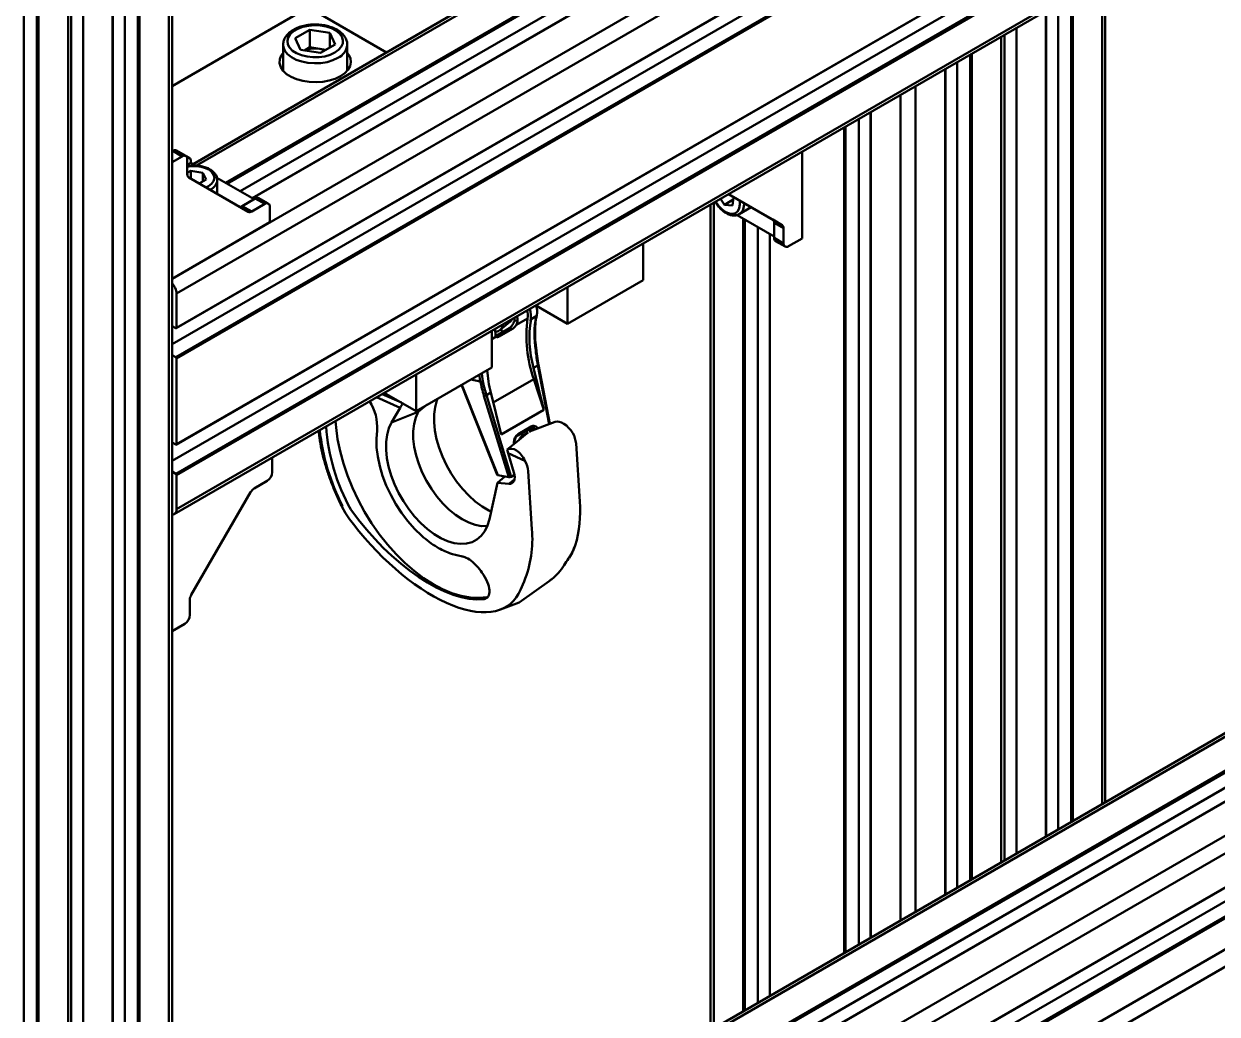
# Model space of a CAD drawing. Header units: millimetres. Extents: x 32504 to 36677, y 41990 to 42879.
# Drawn here: x 33491 to 33557.9, y 42589 to 42644.5 of the extents above; entities that cross this region are included whole.
import ezdxf

# ---------------------------------------------------------------- set-up
doc = ezdxf.new("R2010")
doc.units = ezdxf.units.MM
doc.layers.add('Net_dam', color=7, linetype='Continuous', lineweight=50)

msp = doc.modelspace()

# ---------------------------------------------------------------- linework, layer by layer
at = {"layer": 'Net_dam'}
for p, q in [((33592.4554, 42683.9867), (33499.293, 42630.2052)), ((33581.8488, 42683.6181), (33500.469, 42636.6386)), ((33581.9902, 42683.4968), (33500.6669, 42636.5499)), ((33499.1173, 42357.7724), (33499.1173, 42682.7557)), ((33499.293, 42358.0174), (33499.293, 42682.8571)), ((33592.8796, 42683.2518), (33499.5415, 42629.3689)), ((33583.6448, 42682.5416), (33502.2994, 42635.5819)), ((33583.7297, 42682.4927), (33502.3842, 42635.5329)), ((33584.4652, 42682.0681), (33503.1197, 42635.1083)), ((33496.6424, 42357.2418), (33496.6424, 42681.327)), ((33497.3778, 42356.8172), (33497.3778, 42681.7515)), ((33497.4626, 42356.8172), (33497.4626, 42681.8005)), ((33499.5291, 42627.4307), (33592.8672, 42681.3137)), ((33592.8796, 42681.3411), (33499.5415, 42627.4582)), ((33585.1263, 42681.6864), (33503.7809, 42634.7267)), ((33585.1439, 42681.6763), (33503.7984, 42634.7165)), ((33495.9636, 42355.9518), (33495.9636, 42680.9351)), ((33495.9812, 42355.9763), (33495.9812, 42680.9452)), ((33494.3089, 42354.9966), (33494.3089, 42679.9799)), ((33592.1018, 42680.1081), (33499.293, 42626.5307)), ((33493.4604, 42354.5068), (33493.4604, 42679.49)), ((33493.6362, 42354.7517), (33493.6362, 42679.5915)), ((33592.8372, 42679.6836), (33499.4991, 42625.8006)), ((33592.8796, 42679.6101), (33499.5415, 42625.7271)), ((33490.9855, 42353.9761), (33490.9855, 42678.0613)), ((33491.7209, 42353.5516), (33491.7209, 42678.4859)), ((33491.8058, 42353.5516), (33491.8058, 42678.5348)), ((33499.5291, 42620.8984), (33592.8672, 42674.7813)), ((33592.8796, 42674.8088), (33499.5415, 42620.9259)), ((33592.1018, 42673.5758), (33499.293, 42619.9984)), ((33592.8372, 42673.1512), (33499.4991, 42619.2683)), ((33592.8796, 42673.0777), (33499.5415, 42619.1948)), ((33499.4172, 42617.0094), (33592.7553, 42670.8923)), ((33592.8796, 42671.167), (33499.5415, 42617.2841)), ((33551.6189, 42600.8435), (33551.6189, 42647.1448)), ((33551.4432, 42600.742), (33551.4432, 42647.0433)), ((33549.7037, 42599.7379), (33549.7037, 42646.0391)), ((33549.7885, 42599.7868), (33549.7885, 42646.0881)), ((33507.15, 42645.5443), (33499.293, 42641.0086)), ((33507.15, 42645.2994), (33511.3109, 42642.8974)), ((33548.2895, 42598.9215), (33548.2895, 42645.2227)), ((33548.3071, 42598.9316), (33548.3071, 42645.2329)), ((33548.9683, 42599.3133), (33548.9683, 42645.6146)), ((33507.0201, 42644.1653), (33506.2016, 42643.6928)), ((33508.1383, 42643.9924), (33507.0201, 42644.1653)), ((33507.0201, 42643.1855), (33507.0201, 42644.1653)), ((33508.1383, 42643.9924), (33508.4379, 42643.3469)), ((33508.1383, 42643.1739), (33508.1383, 42643.9924)), ((33545.9621, 42597.5779), (33545.9621, 42643.8791)), ((33546.6348, 42597.9663), (33546.6348, 42644.2675)), ((33505.5197, 42643.3239), (33505.5197, 42641.8734)), ((33506.5012, 42643.0473), (33506.2016, 42643.6928)), ((33507.0201, 42643.1855), (33506.7217, 42643.0132)), ((33507.5792, 42643.099), (33507.0201, 42643.1855)), ((33507.6193, 42642.8743), (33508.4379, 42643.3469)), ((33509.1197, 42641.8734), (33509.1197, 42643.3239)), ((33545.7863, 42597.4764), (33545.7863, 42643.7777)), ((33507.6193, 42642.8743), (33506.5012, 42643.0473)), ((33507.9178, 42643.0466), (33507.5792, 42643.099)), ((33544.0468, 42596.4722), (33544.0468, 42642.7735)), ((33544.1317, 42596.5212), (33544.1317, 42642.8225)), ((33505.5197, 42642.0634), (33505.4489, 42641.9684)), ((33509.1905, 42641.9684), (33509.1197, 42642.0634)), ((33542.6326, 42595.6558), (33542.6326, 42641.9571)), ((33542.6502, 42595.666), (33542.6502, 42641.9672)), ((33543.3114, 42596.0477), (33543.3114, 42642.349)), ((33540.1295, 42594.2108), (33540.1295, 42640.5121)), ((33540.978, 42594.7006), (33540.978, 42641.0019)), ((33537.796, 42592.8637), (33537.796, 42639.165)), ((33538.4573, 42639.5467), (33538.4573, 42593.2454)), ((33538.4748, 42593.2556), (33538.4748, 42639.5569)), ((33536.9758, 42592.3902), (33536.9758, 42638.6915)), ((33537.0606, 42592.4392), (33537.0606, 42638.7405)), ((33499.293, 42637.3498), (33499.3365, 42637.3749)), ((33499.3365, 42637.3749), (33499.8668, 42637.0688)), ((33500.0668, 42637.0886), (33499.5365, 42637.3947)), ((33534.614, 42637.3281), (33534.614, 42632.4575)), ((33499.293, 42636.7375), (33499.8668, 42637.0688)), ((33500.2719, 42636.9693), (33500.0787, 42637.0809)), ((33500.1496, 42636.9054), (33500.1496, 42636.0609)), ((33500.1496, 42636.5862), (33500.3547, 42636.7045)), ((33500.3547, 42636.7045), (33500.3547, 42636.7862)), ((33500.6192, 42636.5518), (33500.3547, 42636.7045)), ((33500.3516, 42636.2556), (33500.1496, 42636.139)), ((33500.2325, 42635.8778), (33503.5599, 42633.9563)), ((33501.023, 42636.1517), (33500.3516, 42636.2556)), ((33500.3516, 42635.809), (33500.3516, 42636.2556)), ((33500.8161, 42635.5407), (33501.2029, 42635.7641)), ((33501.023, 42636.1517), (33501.2029, 42635.7641)), ((33501.023, 42635.6602), (33501.023, 42636.1517)), ((33503.8902, 42634.6636), (33501.8137, 42635.8623)), ((33501.4507, 42635.2066), (33501.4223, 42635.1907)), ((33501.8315, 42634.9544), (33501.8315, 42635.7373)), ((33503.961, 42634.7044), (33503.2296, 42634.2822)), ((33503.961, 42634.7044), (33504.4913, 42634.3983)), ((33504.6913, 42634.4181), (33504.1609, 42634.7242)), ((33529.6643, 42588.1694), (33529.6643, 42634.4706)), ((33529.7168, 42634.5009), (33529.7834, 42634.4624)), ((33530.0392, 42634.6871), (33530.2644, 42634.3572)), ((33530.7594, 42634.643), (33530.2644, 42634.3572)), ((33530.4952, 42634.9503), (33532.9685, 42633.522)), ((33533.4988, 42633.2159), (33530.4953, 42634.9503)), ((33530.7772, 42634.7875), (33530.7187, 42634.3117)), ((33530.7477, 42634.8045), (33530.7744, 42634.7653)), ((33503.2296, 42634.2822), (33503.7599, 42633.976)), ((33503.7599, 42633.976), (33504.4913, 42634.3983)), ((33504.7741, 42634.2349), (33504.7741, 42633.3694)), ((33529.4886, 42634.3692), (33529.4886, 42588.0679)), ((33530.2644, 42634.3572), (33530.7187, 42634.3117)), ((33530.9762, 42633.7739), (33533.0513, 42632.5759)), ((33531.0921, 42633.8221), (33531.7706, 42634.2138)), ((33504.7741, 42633.3694), (33499.293, 42630.2052)), ((33531.3189, 42589.1246), (33531.3189, 42633.576)), ((33531.4038, 42589.1735), (33531.4038, 42633.527)), ((33532.1392, 42589.5981), (33532.1392, 42633.1025)), ((33532.9685, 42633.522), (33533.4988, 42633.2159)), ((33533.5817, 42633.0327), (33533.0513, 42633.3389)), ((33533.0513, 42633.3389), (33533.0513, 42632.4943)), ((33532.8004, 42632.7208), (33532.8004, 42589.9798)), ((33532.818, 42589.9899), (33532.818, 42632.7106)), ((33533.0513, 42632.4943), (33533.5817, 42632.1882)), ((33533.5817, 42632.1882), (33533.5817, 42633.0327)), ((33534.614, 42632.4575), (33533.8645, 42632.0248)), ((33525.7045, 42632.1847), (33525.7045, 42630.1283)), ((33533.1342, 42632.3112), (33533.6645, 42632.005)), ((33521.4618, 42627.6791), (33525.7045, 42630.1283)), ((33499.5415, 42629.3689), (33499.5415, 42627.4582)), ((33521.4618, 42629.7355), (33521.4618, 42627.6791)), ((33519.7098, 42628.724), (33519.766, 42628.4467)), ((33519.7204, 42628.6844), (33521.4618, 42627.6791)), ((33517.679, 42627.3209), (33518.2407, 42627.779)), ((33518.4669, 42627.7818), (33518.4866, 42627.871)), ((33518.6677, 42627.8363), (33518.4866, 42627.871)), ((33519.2276, 42627.9796), (33518.598, 42627.6161)), ((33519.4196, 42627.9307), (33519.398, 42627.821)), ((33519.4196, 42627.9307), (33519.7069, 42628.0966)), ((33499.4991, 42627.4337), (33499.293, 42627.5527)), ((33517.2192, 42627.2862), (33517.2192, 42625.2298)), ((33517.4191, 42627.2038), (33517.586, 42627.2672)), ((33517.4492, 42627.0015), (33518.1958, 42627.4325)), ((33517.6404, 42626.9648), (33518.387, 42627.3958)), ((33517.7549, 42627.3828), (33517.7993, 42627.2036)), ((33518.387, 42627.3958), (33518.1958, 42627.4325)), ((33517.4648, 42626.9619), (33517.2192, 42626.8201)), ((33517.6404, 42626.9648), (33517.4492, 42627.0015)), ((33499.293, 42625.9196), (33499.4991, 42625.8006)), ((33499.5415, 42625.7271), (33499.5415, 42620.9259)), ((33512.9766, 42622.7806), (33517.2192, 42625.2298)), ((33519.5581, 42625.203), (33519.8056, 42625.3459)), ((33519.5581, 42625.203), (33520.1412, 42622.8489)), ((33520.4462, 42622.0519), (33519.8056, 42625.3459)), ((33520.4815, 42622.0653), (33519.8372, 42625.3784)), ((33512.9766, 42624.837), (33512.9766, 42622.7806)), ((33516.5775, 42624.4482), (33516.0429, 42624.5508)), ((33516.5781, 42624.4481), (33516.5775, 42624.4482)), ((33519.58, 42624.57), (33517.3057, 42623.257)), ((33519.58, 42624.57), (33520.1412, 42622.8489)), ((33511.0736, 42623.7384), (33512.1506, 42623.2574)), ((33511.1955, 42623.8088), (33512.9766, 42622.7806)), ((33515.5274, 42624.2532), (33517.5303, 42619.2054)), ((33515.5439, 42624.2627), (33517.5567, 42619.19)), ((33516.9182, 42623.679), (33517.1657, 42623.8219)), ((33517.1657, 42623.8219), (33517.7488, 42621.4678)), ((33512.0757, 42622.9692), (33510.7593, 42623.557)), ((33513.6037, 42623.1427), (33513.1013, 42622.7365)), ((33518.1696, 42619.0724), (33516.7797, 42623.6451)), ((33516.9182, 42623.679), (33518.3097, 42619.1009)), ((33511.5996, 42622.1436), (33512.0757, 42622.9692)), ((33511.5996, 42622.1436), (33513.1013, 42622.7365)), ((33513.1013, 42622.7365), (33513.2017, 42622.9106)), ((33520.1412, 42622.8489), (33517.7488, 42621.4678)), ((33518.6769, 42621.4214), (33519.4026, 42621.8404)), ((33518.6942, 42621.4963), (33519.42, 42621.9153)), ((33519.3129, 42621.6201), (33519.5641, 42621.7651)), ((33519.3748, 42621.6558), (33519.3372, 42621.728)), ((33520.7796, 42622.1785), (33519.3426, 42621.6327)), ((33519.4689, 42621.7788), (33519.5581, 42621.7617)), ((33519.4689, 42621.7788), (33519.4964, 42621.726)), ((33519.5881, 42621.726), (33519.5641, 42621.7651)), ((33519.5672, 42621.7599), (33519.6405, 42621.7459)), ((33518.0916, 42620.6307), (33518.6374, 42621.0836)), ((33518.6374, 42621.0836), (33518.9722, 42621.3566)), ((33518.9708, 42621.3555), (33518.6374, 42621.0836)), ((33518.678, 42621.4221), (33518.6769, 42621.4214)), ((33518.9292, 42621.396), (33518.8921, 42621.5457)), ((33518.9419, 42621.4059), (33518.9042, 42621.3764)), ((33518.9419, 42621.4059), (33519.253, 42621.5855)), ((33518.9722, 42621.3566), (33518.9419, 42621.4059)), ((33518.9722, 42621.3566), (33518.9708, 42621.3555)), ((33518.9722, 42621.3566), (33519.253, 42621.5855)), ((33519.1916, 42621.6471), (33519.0986, 42621.6649)), ((33519.2126, 42621.5622), (33519.1916, 42621.6471)), ((33499.4991, 42620.9014), (33499.293, 42621.0204)), ((33518.1408, 42620.415), (33518.0916, 42620.6307)), ((33519.0776, 42619.9966), (33518.1408, 42620.415)), ((33518.1408, 42620.415), (33518.4651, 42619.3425)), ((33518.4623, 42620.9383), (33518.4597, 42621.0137)), ((33518.4953, 42620.9657), (33518.4931, 42621.0302)), ((33522.1535, 42617.7203), (33521.9426, 42620.9665)), ((33504.9155, 42619.3576), (33504.9155, 42620.1835)), ((33499.293, 42619.3873), (33499.4991, 42619.2683)), ((33499.5415, 42619.1948), (33499.5415, 42617.2841)), ((33517.5317, 42618.7533), (33517.9559, 42619.1134)), ((33518.1696, 42619.0724), (33517.5567, 42619.19)), ((33518.3097, 42619.1009), (33518.4963, 42619.2086)), ((33519.4666, 42616.1692), (33519.2557, 42619.4154)), ((33592.4554, 42618.6634), (33499.293, 42564.8819)), ((33503.9013, 42618.4455), (33504.6327, 42618.8677)), ((33517.5317, 42618.7533), (33517.0869, 42616.7203)), ((33518.1802, 42618.6956), (33517.5317, 42618.7533)), ((33518.1802, 42618.6956), (33518.4928, 42618.9418)), ((33592.8796, 42617.9286), (33499.5415, 42564.0456)), ((33500.3739, 42612.4711), (33503.7013, 42618.2343)), ((33581.8488, 42618.2948), (33500.469, 42571.3153)), ((33581.9902, 42618.1736), (33500.6669, 42571.2266)), ((33583.6448, 42617.2184), (33502.2994, 42570.2587)), ((33583.7297, 42617.1694), (33502.3842, 42570.2097)), ((33499.3001, 42616.9814), (33499.293, 42616.9773)), ((33584.4652, 42616.7448), (33503.1197, 42569.7851)), ((33585.1263, 42616.3631), (33503.7809, 42569.4034)), ((33499.5291, 42562.1075), (33592.8672, 42615.9904)), ((33592.8796, 42616.0179), (33499.5415, 42562.1349)), ((33585.1439, 42616.353), (33503.7984, 42569.3933)), ((33521.897, 42615.2429), (33521.7777, 42614.9517)), ((33592.1018, 42614.7848), (33499.293, 42561.2074)), ((33592.8372, 42614.3603), (33499.4991, 42560.4774)), ((33592.8796, 42614.2868), (33499.5415, 42560.4039)), ((33518.7505, 42612.0507), (33520.4433, 42613.2357)), ((33519.0322, 42613.2242), (33518.8299, 42612.7591)), ((33592.8796, 42612.5391), (33499.5415, 42558.6562)), ((33516.9547, 42612.346), (33516.7664, 42612.2372)), ((33516.9547, 42612.346), (33516.9962, 42612.3546)), ((33500.2911, 42611.3477), (33500.2911, 42612.1923)), ((33517.7086, 42611.6549), (33518.7505, 42612.0507)), ((33592.8796, 42611.5593), (33499.5415, 42557.6764)), ((33499.293, 42610.4449), (33500.0082, 42610.8578))]:
    msp.add_line(p, q, dxfattribs=at)
at = {"layer": 'Net_dam', "flags": 128}
for points in [[(33508.4228, 42642.883), (33508.6341, 42643.0348), (33508.784, 42643.2093), (33508.8654, 42643.3983), (33508.8746, 42643.5929), (33508.811, 42643.7842), (33508.6777, 42643.9631), (33508.4809, 42644.1212), (33508.2298, 42644.2513), (33507.9362, 42644.3471), (33507.6137, 42644.4043), (33507.2775, 42644.4201), (33506.9432, 42644.3938), (33506.6266, 42644.3266), (33506.3424, 42644.2217), (33506.1038, 42644.084), (33505.9222, 42643.92), (33505.8058, 42643.7372), (33505.7603, 42643.5442), (33505.7877, 42643.3501), (33505.8867, 42643.164), (33506.0527, 42642.9944), (33506.278, 42642.8495), (33506.5519, 42642.7359), (33506.8618, 42642.6589), (33507.1931, 42642.6222), (33507.5303, 42642.6275), (33507.8577, 42642.6745), (33508.1599, 42642.761), (33508.4228, 42642.883)], [(33508.5925, 42642.5891), (33508.3102, 42642.4562), (33507.9874, 42642.3589), (33507.6373, 42642.301), (33507.2741, 42642.2851), (33506.9128, 42642.3116), (33506.5682, 42642.3796), (33506.2543, 42642.4863), (33505.9841, 42642.6273), (33505.7685, 42642.7967), (33505.6165, 42642.9878), (33505.5341, 42643.1926), (33505.5197, 42643.3192)], [(33505.5197, 42642.8799), (33505.4147, 42642.7282), (33505.3339, 42642.5137), (33505.3248, 42642.2943), (33505.3879, 42642.0778), (33505.5207, 42641.8722), (33505.7186, 42641.6848), (33505.9744, 42641.5223), (33506.2788, 42641.3908), (33506.6208, 42641.2949), (33506.9881, 42641.2381), (33507.3673, 42641.2224), (33507.7448, 42641.2485), (33508.107, 42641.3153), (33508.4407, 42641.4205), (33508.7339, 42641.5603)], [(33508.7339, 42641.5603), (33508.976, 42641.7295), (33509.1582, 42641.9222), (33509.274, 42642.1313), (33509.3191, 42642.3492), (33509.292, 42642.5681), (33509.1936, 42642.7802), (33509.1197, 42642.8799)], [(33500.1412, 42636.9796), (33500.1801, 42636.9872), (33500.229, 42636.9852), (33500.2719, 42636.9693), (33500.307, 42636.9401), (33500.3332, 42636.8988), (33500.3493, 42636.8468), (33500.3547, 42636.7862)], [(33501.184, 42635.3283), (33501.3376, 42635.4026), (33501.5127, 42635.5329), (33501.6262, 42635.6843), (33501.6709, 42635.8473), (33501.644, 42636.0115), (33501.5472, 42636.1667), (33501.3866, 42636.3032), (33501.1723, 42636.4122), (33500.9176, 42636.4871), (33500.6388, 42636.5231), (33500.3532, 42636.5179), (33500.1496, 42636.488)], [(33529.7713, 42634.5324), (33529.7859, 42634.5082), (33529.9511, 42634.2785), (33530.1401, 42634.0867), (33530.3409, 42633.945), (33530.541, 42633.8621), (33530.7277, 42633.8434), (33530.8894, 42633.89), (33531.0159, 42633.999), (33531.0992, 42634.1634), (33531.1341, 42634.3731), (33531.1225, 42634.588)], [(33519.8056, 42625.3459), (33519.8186, 42625.3532), (33519.8284, 42625.3606), (33519.8347, 42625.368), (33519.8373, 42625.3751), (33519.8372, 42625.3784)], [(33516.5775, 42624.4482), (33516.5407, 42624.7496), (33516.5327, 42624.8335)], [(33516.6701, 42624.9128), (33516.6875, 42624.7245), (33516.7197, 42624.4663)], [(33517.1782, 42617.1376), (33517.0533, 42617.1996), (33516.6718, 42617.4272), (33516.2943, 42617.7095), (33515.9272, 42618.0419), (33515.5768, 42618.4187), (33515.249, 42618.8334), (33514.9493, 42619.2792), (33514.6827, 42619.7484), (33514.4539, 42620.2331), (33514.2666, 42620.7252), (33514.1241, 42621.2162), (33514.0287, 42621.6979), (33513.9821, 42622.1622), (33513.9851, 42622.6011), (33514.0375, 42623.0073), (33514.1386, 42623.3739), (33514.1776, 42623.474)], [(33516.9714, 42616.3396), (33516.6477, 42616.3374), (33516.2955, 42616.3992), (33515.93, 42616.5249), (33515.5578, 42616.7121), (33515.1859, 42616.9575), (33514.8209, 42617.2566), (33514.4696, 42617.6038), (33514.1383, 42617.9928), (33513.8333, 42618.4166), (33513.5599, 42618.8673), (33513.3233, 42619.3368), (33513.1278, 42619.8163), (33512.9769, 42620.2972), (33512.8733, 42620.7707), (33512.8191, 42621.228), (33512.8152, 42621.6609), (33512.8617, 42622.0614), (33512.9576, 42622.4221), (33513.1013, 42622.7365)], [(33508.4647, 42622.2324), (33508.491, 42621.8622), (33508.5768, 42621.2057), (33508.7129, 42620.5324), (33508.8981, 42619.8488), (33509.1306, 42619.1611), (33509.4083, 42618.4759), (33509.7285, 42617.7996), (33510.0884, 42617.1383), (33510.4844, 42616.4984), (33510.913, 42615.8857), (33511.3701, 42615.306), (33511.8515, 42614.7648), (33512.3526, 42614.267), (33512.8688, 42613.8174), (33513.3953, 42613.4201), (33513.9272, 42613.0787), (33514.4594, 42612.7966), (33514.987, 42612.5764), (33515.5051, 42612.42), (33516.0089, 42612.3291), (33516.4936, 42612.3043), (33516.9547, 42612.346)], [(33517.0869, 42616.7203), (33516.9793, 42616.3596), (33516.8251, 42616.0455), (33516.6269, 42615.7834), (33516.3881, 42615.5776), (33516.1126, 42615.4316), (33515.8053, 42615.3479), (33515.4711, 42615.328), (33515.1159, 42615.3721), (33514.7456, 42615.4796), (33514.3664, 42615.6485), (33513.9849, 42615.8761), (33513.6074, 42616.1584), (33513.2403, 42616.4908), (33512.8899, 42616.8675), (33512.5621, 42617.2823), (33512.2624, 42617.7281), (33511.9958, 42618.1973), (33511.767, 42618.682), (33511.5797, 42619.1741), (33511.4372, 42619.6651), (33511.3418, 42620.1468), (33511.2952, 42620.6111), (33511.2982, 42621.05), (33511.3506, 42621.4562), (33511.4517, 42621.8228), (33511.5996, 42622.1436)], [(33519.3372, 42621.728), (33519.3189, 42621.7572), (33519.2982, 42621.7801)], [(33519.4157, 42621.8505), (33519.4431, 42621.8198), (33519.4689, 42621.7788)], [(33513.2892, 42615.789), (33512.8932, 42616.1756), (33512.5165, 42616.605), (33512.1647, 42617.0708), (33511.8428, 42617.5662), (33511.5555, 42618.0842), (33511.307, 42618.6172), (33511.1009, 42619.1574), (33510.9402, 42619.697), (33510.8272, 42620.2281), (33510.7636, 42620.743), (33510.7503, 42621.2342), (33510.7874, 42621.6947)], [(33518.4597, 42621.0137), (33518.4731, 42621.0171), (33518.4833, 42621.0209), (33518.49, 42621.0249), (33518.493, 42621.029), (33518.4931, 42621.0302)], [(33518.4651, 42619.3425), (33518.4963, 42619.2085), (33518.5074, 42619.0815), (33518.4979, 42618.9661), (33518.4681, 42618.8669), (33518.4193, 42618.7877), (33518.3532, 42618.7314), (33518.2725, 42618.7003), (33518.1802, 42618.6956)]]:
    msp.add_lwpolyline(points, dxfattribs=at)
at = {"layer": 'Net_dam'}
for centre, radius, start, end in [((33507.3185, 42641.5215), 1.5989, 80.616467, 111.331968), ((33508.2209, 42643.4134), 0.9042, 294.266822, 353.703821), ((33507.3683, 42641.685), 1.4297, 69.246869, 81.517044), ((33499.4536, 42637.2114), 0.2012, 65.692881, 125.617577), ((33499.9772, 42636.9334), 0.1747, 350.785963, 129.203285), ((33500.3499, 42636.0412), 0.2012, 174.379621, 234.301961), ((33501.1976, 42635.7907), 0.6366, 293.432238, 354.720947), ((33504.0781, 42634.5409), 0.2012, 65.692881, 125.617577), ((33504.6017, 42634.2629), 0.1747, 350.785963, 129.203285), ((33530.694, 42634.3649), 0.6723, 305.614015, 7.29891), ((33503.1117, 42634.4476), 0.2031, 247.423597, 305.46513), ((33503.6427, 42634.1396), 0.2012, 245.686048, 305.618173), ((33532.8511, 42633.3586), 0.2012, 354.379621, 54.301961), ((33533.3814, 42633.0524), 0.2012, 354.379621, 54.301961), ((33533.2416, 42632.4701), 0.1918, 172.744171, 235.943649), ((33533.7541, 42632.1602), 0.1747, 170.785963, 309.203285), ((33498.6149, 42629.3253), 0.9277, 2.697218, 43.030069), ((33518.006, 42628.1618), 1.2351, 351.514916, 12.813644), ((33517.8357, 42628.064), 1.5811, 351.160269, 16.6374), ((33517.9928, 42628.0649), 0.3785, 310.930277, 340.540868), ((33517.5383, 42627.9247), 0.9498, 356.762246, 5.530415), ((33517.2498, 42627.8065), 1.4182, 1.204791, 12.123869), ((33526.3963, 42626.9975), 7.2357, 172.19961, 199.602782), ((33525.7305, 42626.8838), 6.3972, 170.581082, 195.232291), ((33525.4019, 42627.0777), 5.7854, 169.857066, 188.935578), ((33499.5157, 42627.454), 0.0262, 230.796715, 9.214037), ((33516.0172, 42627.0895), 1.4064, 1.158915, 12.169744), ((33517.3837, 42627.6721), 0.4526, 296.536542, 356.177551), ((33499.4494, 42625.7229), 0.0922, 2.605478, 57.394522), ((33524.6656, 42625.7105), 7.734, 184.685149, 194.133519), ((33508.1581, 42621.8872), 2.6364, 355.812927, 33.164623), ((33516.8012, 42623.8568), 0.2127, 264.190509, 303.343335), ((33519.707, 42623.0475), 12.2072, 186.25546, 207.2189), ((33519.3147, 42622.7643), 11.4185, 184.229318, 208.826554), ((33519.4577, 42621.6117), 0.1675, 86.163299, 135.997936), ((33519.36, 42621.8897), 0.0652, 310.817626, 23.101814), ((33519.5579, 42621.6874), 0.2664, 26.253087, 121.183091), ((33519.4729, 42621.6506), 0.2184, 28.551652, 78.731886), ((33519, 42621.0494), 0.5415, 124.383828, 183.784307), ((33518.6334, 42621.4707), 0.0659, 312.527415, 22.854228), ((33519.2447, 42621.0008), 0.5069, 132.198877, 157.100543), ((33519.0546, 42621.6158), 0.1405, 12.850995, 38.382215), ((33520.4938, 42620.8405), 1.4542, 4.971915, 29.100121), ((33499.5157, 42620.9217), 0.0262, 230.796715, 9.214037), ((33517.807, 42619.2894), 1.4542, 4.971915, 29.100121), ((33499.4494, 42619.1906), 0.0922, 2.605478, 57.394522), ((33504.3015, 42619.3855), 0.6147, 302.605478, 357.394522), ((33504.2067, 42617.9558), 0.577, 121.954672, 151.144391), ((33515.4323, 42617.1641), 6.7441, 343.449103, 4.730791), ((33499.2857, 42617.2405), 0.2595, 273.186035, 9.672352), ((33513.2199, 42615.586), 6.2739, 337.885273, 5.333221), ((33500.8679, 42612.1726), 0.5771, 148.856272, 178.043501), ((33499.677, 42611.3757), 0.6147, 302.605478, 357.394522)]:
    msp.add_arc(centre, radius, start, end, dxfattribs=at)
for centre, major_axis, ratio, start_param, end_param in [((33524.0149, 42624.5383), (-2.7502, 5.6521), 0.5981321, 1.0050945, 1.1499409), ((33521.0571, 42622.8244), (-3.5422, 5.314), 0.5534747, 0.9266047, 1.0719318), ((33521.1274, 42622.8714), (-3.4912, 5.2261), 0.5530637, 0.9265576, 1.071404), ((33515.19, 42624.3368), (3.3227, 2.6309), 0.3223901, 2.3611063, 2.4597444), ((33521.2837, 42621.34), (-0.5645, 0.8066), 0.5241426, 4.6049914, 6.1514594), ((33518.518, 42619.7434), (-0.4016, 0.8994), 0.6236104, 4.7154216, 6.3279574), ((33517.6292, 42619.2314), (0.0995, 0.0243), 0.3625309, 3.1920526, 3.811934), ((33518.2415, 42619.1139), (0.0987, 0.0245), 0.3646444, 3.8092978, 5.3800941), ((33512.8021, 42618.7474), (-4.9811, 6.1003), 0.4671004, 1.4364537, 2.8530155), ((33512.8505, 42618.5764), (-5.3972, 6.6125), 0.4670887, 1.5139691, 3.3832014), ((33516.0359, 42613.4368), (-0.9178, 1.1241), 0.4671004, 2.8530155, 4.5888032)]:
    msp.add_ellipse(centre, major_axis=major_axis, ratio=ratio, start_param=start_param, end_param=end_param, dxfattribs=at)
for points, knots in [([(33509.1141, 42643.3115), (33509.1161, 42643.3267), (33509.1274, 42643.4147), (33509.0846, 42643.5756), (33508.9883, 42643.7788), (33508.8326, 42643.9633), (33508.6263, 42644.1266), (33508.3714, 42644.2639), (33508.0776, 42644.3691), (33507.7569, 42644.4382), (33507.4214, 42644.4691), (33507.0826, 42644.4614), (33506.7517, 42644.415), (33506.4392, 42644.3308), (33506.1554, 42644.2102), (33505.9103, 42644.0545), (33505.7207, 42643.873), (33505.5943, 42643.6745), (33505.5255, 42643.4885), (33505.5267, 42643.3683), (33505.5272, 42643.3186)], [0, 0, 0, 0, 0.0116328, 0.0670144, 0.1220713, 0.1786765, 0.2377263, 0.2986043, 0.3601054, 0.4214731, 0.4826565, 0.5437798, 0.6050099, 0.6664958, 0.7284399, 0.7909835, 0.8539084, 0.9092327, 0.962506, 1, 1, 1, 1]), ([(33501.8266, 42635.7309), (33501.8249, 42635.782), (33501.8212, 42635.8946), (33501.7411, 42636.0581), (33501.6095, 42636.2127), (33501.4254, 42636.3456), (33501.1961, 42636.4513), (33500.9323, 42636.5238), (33500.6495, 42636.5579), (33500.3821, 42636.5578), (33500.2199, 42636.5292), (33500.1496, 42636.5168)], [0, 0, 0, 0, 0.0904714, 0.1991359, 0.3102353, 0.4266559, 0.5467228, 0.6674819, 0.7878913, 0.9081225, 1, 1, 1, 1]), ([(33529.7499, 42634.5201), (33529.7701, 42634.4839), (33529.8369, 42634.364), (33529.9836, 42634.1846), (33530.1798, 42633.9949), (33530.3929, 42633.8518), (33530.6058, 42633.7649), (33530.8065, 42633.7398), (33530.9686, 42633.7577), (33531.0496, 42633.8065), (33531.0794, 42633.8245)], [0, 0, 0, 0, 0.0638136, 0.2112241, 0.3593083, 0.5086941, 0.6597373, 0.795077, 0.9245062, 1, 1, 1, 1]), ([(33519.699, 42627.9948), (33519.7025, 42628.0133), (33519.7212, 42628.1132), (33519.777, 42628.2783), (33519.7683, 42628.4113), (33519.766, 42628.4467)], [0, 0, 0, 0, 0.14306122, 0.77237117, 1, 1, 1, 1]), ([(33518.1958, 42627.4325), (33518.2219, 42627.4501), (33518.2741, 42627.4854), (33518.349, 42627.5681), (33518.4141, 42627.664), (33518.45, 42627.7374), (33518.4648, 42627.7764), (33518.4669, 42627.7818)], [0, 0, 0, 0, 0.2292907, 0.4582495, 0.6961013, 0.9576, 1, 1, 1, 1]), ([(33518.598, 42627.6161), (33518.6194, 42627.6555), (33518.6594, 42627.7291), (33518.665, 42627.8023), (33518.6677, 42627.8363)], [0, 0, 0, 0, 0.5353306, 1, 1, 1, 1]), ([(33519.6525, 42627.2176), (33519.6531, 42627.3199), (33519.6549, 42627.5915), (33519.6902, 42627.9114), (33519.7363, 42628.1166), (33519.7497, 42628.1761)], [0, 0, 0, 0, 0.3001774, 0.7970851, 1, 1, 1, 1]), ([(33519.7069, 42628.0966), (33519.7068, 42628.095), (33519.7042, 42628.0611), (33519.7015, 42628.0272), (33519.699, 42627.9948)], [0, 0, 0, 0, 0.0460487, 1, 1, 1, 1]), ([(33517.4234, 42627.118), (33517.4257, 42627.0835), (33517.4303, 42627.0164), (33517.4536, 42626.9797), (33517.4648, 42626.9619)], [0, 0, 0, 0, 0.51409918, 1, 1, 1, 1]), ([(33518.387, 42627.3958), (33518.4129, 42627.4133), (33518.4648, 42627.4483), (33518.5392, 42627.5282), (33518.5785, 42627.587), (33518.598, 42627.6161)], [0, 0, 0, 0, 0.3358313, 0.6711363, 1, 1, 1, 1]), ([(33519.7191, 42626.2025), (33519.7065, 42626.2981), (33519.6702, 42626.5756), (33519.6437, 42626.9182), (33519.6505, 42627.1514), (33519.6525, 42627.2176)], [0, 0, 0, 0, 0.2734056, 0.7938793, 1, 1, 1, 1]), ([(33517.4648, 42626.9619), (33517.4795, 42626.9503), (33517.509, 42626.9269), (33517.5745, 42626.9318), (33517.6215, 42626.9553), (33517.6404, 42626.9648)], [0, 0, 0, 0, 0.3727501, 0.746786, 1, 1, 1, 1]), ([(33519.7164, 42626.2174), (33519.7163, 42626.2127), (33519.7162, 42626.2028), (33519.7041, 42626.19), (33519.6926, 42626.1823), (33519.6876, 42626.1796), (33519.6867, 42626.1791)], [0, 0, 0, 0, 0.3576066, 0.7508393, 0.9580521, 1, 1, 1, 1]), ([(33519.8372, 42625.3784), (33519.8239, 42625.4496), (33519.7763, 42625.7048), (33519.7386, 42625.9861), (33519.7192, 42626.1935), (33519.7165, 42626.2222)], [0, 0, 0, 0, 0.2500965, 0.8961841, 1, 1, 1, 1]), ([(33516.7197, 42624.4663), (33516.7188, 42624.4657), (33516.7137, 42624.4626), (33516.699, 42624.4552), (33516.6723, 42624.4461), (33516.6381, 42624.4408), (33516.6045, 42624.4408), (33516.5869, 42624.4456), (33516.5781, 42624.4481)], [0, 0, 0, 0, 0.0230304, 0.1367954, 0.3526898, 0.568489, 0.7842437, 1, 1, 1, 1]), ([(33519.4026, 42621.8404), (33519.417, 42621.8476), (33519.4575, 42621.868), (33519.4932, 42621.8652), (33519.5162, 42621.8634)], [0, 0, 0, 0, 0.3540726, 1, 1, 1, 1]), ([(33507.5156, 42621.6845), (33507.529, 42621.5536), (33507.5642, 42621.2094), (33507.6715, 42620.6339), (33507.831, 42619.9659), (33508.0351, 42619.292), (33508.2782, 42618.6174), (33508.5644, 42617.9492), (33508.7716, 42617.5011), (33508.8917, 42617.282), (33508.8939, 42617.278)], [0, 0, 0, 0, 0.0925985, 0.2435567, 0.3944312, 0.545224, 0.6959451, 0.8466096, 0.9972346, 1, 1, 1, 1]), ([(33518.4931, 42621.0302), (33518.4933, 42621.0541), (33518.4939, 42621.1199), (33518.5212, 42621.23), (33518.5794, 42621.3386), (33518.6375, 42621.397), (33518.6699, 42621.4171), (33518.6769, 42621.4214)], [0, 0, 0, 0, 0.148623, 0.4101165, 0.6744094, 0.9300851, 1, 1, 1, 1]), ([(33508.8516, 42617.464), (33508.8479, 42617.4654), (33508.8403, 42617.4683), (33508.8318, 42617.4671), (33508.8265, 42617.4606), (33508.8249, 42617.445), (33508.8367, 42617.3938), (33508.9357, 42617.1833), (33509.1504, 42616.849), (33509.363, 42616.565), (33509.4603, 42616.4351)], [0, 0, 0, 0, 0.01231801, 0.02474376, 0.03563212, 0.05207196, 0.08357462, 0.19054494, 0.62984688, 1, 1, 1, 1]), ([(33515.4989, 42614.6475), (33515.2873, 42614.6916), (33514.8554, 42614.7817), (33514.2451, 42615.0865), (33513.7139, 42615.4297), (33513.4315, 42615.6686), (33513.2892, 42615.789)], [0, 0, 0, 0, 0.301381, 0.6150598, 0.806036, 1, 1, 1, 1]), ([(33521.5184, 42614.514), (33521.5491, 42614.5612), (33521.6933, 42614.7829), (33521.8073, 42615.0403), (33521.897, 42615.2429)], [0, 0, 0, 0, 0.2128441, 1, 1, 1, 1]), ([(33516.6701, 42613.7237), (33516.5739, 42613.85), (33516.3814, 42614.1026), (33516.0489, 42614.4124), (33515.7439, 42614.5951), (33515.5681, 42614.6327), (33515.4989, 42614.6475)], [0, 0, 0, 0, 0.2725855, 0.5449917, 0.821093, 1, 1, 1, 1]), ([(33520.4321, 42613.2502), (33520.4866, 42613.2874), (33520.8093, 42613.5077), (33521.1703, 42613.9485), (33521.4392, 42614.3853), (33521.5184, 42614.514)], [0, 0, 0, 0, 0.12519419, 0.74227232, 1, 1, 1, 1]), ([(33521.552, 42614.5466), (33521.6304, 42614.6727), (33521.711, 42614.8024), (33521.7772, 42614.947), (33521.779, 42614.9509)], [0, 0, 0, 0, 0.9726331, 1, 1, 1, 1])]:
    msp.add_open_spline(points, degree=3, knots=knots, dxfattribs=at)

doc.saveas('drawing.dxf')
